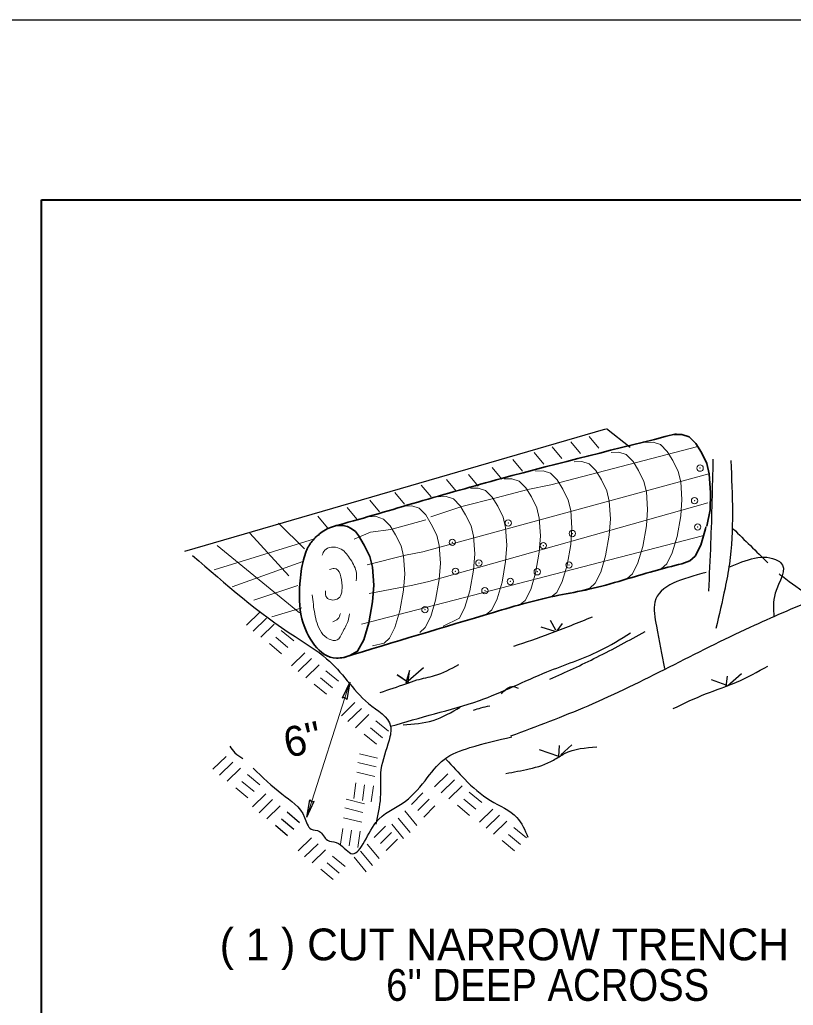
# Model space of a CAD drawing. Extents: x 634 to 1005, y -299 to -22.
# Drawn here: x 668.15 to 700.38, y -108.93 to -67.87 of the extents above; entities that cross this region are included whole.
import ezdxf
from ezdxf.enums import TextEntityAlignment as Align

# ---------------------------------------------------------------- set-up
doc = ezdxf.new("R2010")
doc.units = 0
doc.header["$LTSCALE"] = 0.53
doc.header["$PDMODE"] = 32
doc.header["$PDSIZE"] = 0.265
doc.layers.add('1', color=7, linetype='Continuous', lineweight=13)

msp = doc.modelspace()

# ---------------------------------------------------------------- linework, layer by layer
at = {"layer": '1', "lineweight": 40}
for p, q in [((669.0589, -75.3727), (994.0717, -75.3727)), ((669.0589, -280.381), (669.0589, -75.3727))]:
    msp.add_line(p, q, dxfattribs=at)
at = {"layer": '1', "lineweight": 25}
for p, q in [((692.5613, -84.9295), (675.0103, -90.0209)), ((692.5955, -84.8962), (693.5848, -85.6781)), ((694.8914, -85.6107), (694.8797, -85.6307)), ((690.4545, -93.3569), (689.8741, -93.1737)), ((690.4853, -93.2961), (690.2705, -92.8981)), ((690.5453, -93.3261), (690.7602, -93.0197)), ((697.5837, -95.6528), (697.6445, -95.2248)), ((697.6445, -95.622), (698.2249, -95.1015)), ((681.8997, -95.4712), (681.5816, -96.1341)), ((681.8997, -95.4712), (681.7731, -96.1958)), ((697.5837, -95.5912), (696.9724, -95.3772)), ((690.6078, -98.5607), (690.6377, -98.1028)), ((690.6993, -98.5), (691.1582, -98.0727)), ((690.6078, -98.5607), (689.8125, -98.2851)), ((677.8483, -100.6609), (678.4062, -100.1188)), ((678.124, -100.9057), (678.6819, -100.3628)), ((680.1059, -101.0965), (680.2317, -100.3728)), ((680.1059, -101.0965), (680.4224, -100.4327)), ((678.4421, -101.1606), (679, -100.6177)), ((679.2907, -100.8742), (679.8112, -101.3105)), ((679.06, -101.1631), (679.5663, -101.5862)), ((678.801, -101.4262), (679.3082, -101.8501))]:
    msp.add_line(p, q, dxfattribs=at)
at = {"layer": '1'}
for p, q in [((691.881, -85.2417), (692.2849, -85.7272)), ((690.3321, -85.659), (690.736, -86.1444)), ((691.1066, -85.4507), (691.5104, -85.9363)), ((688.6949, -86.1953), (689.0988, -86.6808)), ((689.5876, -85.8972), (689.9915, -86.3826)), ((687.8313, -86.5233), (688.2352, -87.0088)), ((685.926, -87.0297), (686.3299, -87.5152)), ((686.8487, -86.8207), (687.2526, -87.3062)), ((684.8834, -87.2678), (685.2873, -87.7533)), ((683.7825, -87.566), (684.1864, -88.0514)), ((681.7872, -88.1913), (682.1912, -88.6768)), ((682.7399, -87.8932), (683.1438, -88.3787)), ((680.5664, -88.5486), (680.9703, -89.0341)), ((678.9276, -88.8409), (680.0177, -89.9143)), ((677.7401, -89.2597), (679.3647, -91.0402)), ((682.3843, -93.0579), (696.6019, -89.3797)), ((680.4382, -89.5037), (676.2562, -90.787)), ((676.3786, -89.7819), (679.8003, -92.5832)), ((679.9436, -90.4389), (676.9964, -91.4923)), ((679.7362, -91.4449), (677.9, -92.0495)), ((679.9019, -92.3726), (678.6611, -92.7448)), ((677.6027, -93.0979), (678.1607, -92.5567)), ((677.8808, -93.3427), (678.4362, -92.7998)), ((678.1964, -93.5968), (678.7536, -93.0546)), ((678.816, -93.6009), (679.3215, -94.0231)), ((679.0458, -93.3119), (679.5655, -93.7467)), ((678.5562, -93.8632), (679.0633, -94.2862)), ((679.4706, -94.7826), (680.0277, -94.2412)), ((679.7462, -95.0266), (680.3042, -94.4836)), ((680.0643, -95.2814), (680.6214, -94.7401)), ((680.9112, -94.9966), (681.4317, -95.4304)), ((680.1084, -101.0823), (681.8997, -95.4712)), ((680.4224, -95.5478), (680.9295, -95.9701)), ((680.6813, -95.2856), (681.1868, -95.7069)), ((681.5507, -96.8644), (682.1078, -96.3223)), ((681.8264, -97.1093), (682.3843, -96.5655)), ((682.1445, -97.3649), (682.7007, -96.8212)), ((682.9923, -97.0785), (683.5119, -97.5132)), ((682.5034, -97.6306), (683.0097, -98.0528)), ((682.7632, -97.3666), (683.2679, -97.7888)), ((682.3053, -98.4475), (683.0605, -98.6332)), ((676.197, -99.0996), (676.7541, -98.5583)), ((676.4727, -99.3443), (677.0297, -98.8006)), ((682.2428, -98.8106), (682.9989, -98.9979)), ((676.7899, -99.5983), (677.3478, -99.0571)), ((677.6377, -99.3136), (678.1573, -99.7482)), ((682.1953, -99.2145), (682.9497, -99.4002)), ((685.4363, -99.8348), (685.9935, -99.2927)), ((677.4087, -99.6025), (677.9133, -100.0239)), ((682.1587, -99.6592), (682.0679, -100.3128)), ((682.5184, -99.7416), (682.4285, -100.3937)), ((685.712, -100.078), (686.2699, -99.5367)), ((677.1488, -99.8665), (677.656, -100.2871)), ((682.8848, -99.7832), (682.7908, -100.4561)), ((684.4728, -100.5668), (684.9492, -100.0822)), ((686.0301, -100.3337), (686.5872, -99.7916)), ((686.877, -100.0481), (687.3992, -100.4836)), ((681.7539, -100.3462), (682.5092, -100.5319)), ((684.7427, -100.8183), (685.204, -100.347)), ((686.648, -100.337), (687.1543, -100.7592)), ((681.6915, -100.7084), (682.4477, -100.8941)), ((684.6919, -101.4338), (684.1947, -100.8342)), ((684.9858, -101.0965), (685.4455, -100.6268)), ((686.3898, -100.5993), (686.8953, -101.0232)), ((687.3026, -101.3055), (687.8597, -100.7617)), ((681.644, -101.1132), (682.3985, -101.2988)), ((684.1464, -101.9858), (683.6492, -101.3879)), ((684.4121, -101.731), (683.9141, -101.1314)), ((687.579, -101.5478), (688.1362, -101.0066)), ((687.8963, -101.8035), (688.4534, -101.2605)), ((681.6066, -101.5587), (681.5166, -102.2115)), ((681.968, -101.6402), (681.8763, -102.2932)), ((682.3335, -101.6819), (682.2402, -102.3547)), ((682.914, -101.9434), (683.3878, -101.4604)), ((683.1829, -102.1957), (683.6434, -101.726)), ((688.5142, -101.8077), (689.0205, -102.2282)), ((688.7449, -101.517), (689.2645, -101.9526)), ((679.7453, -102.498), (680.3025, -101.9559)), ((680.0218, -102.7412), (680.5797, -102.1998)), ((683.1305, -102.8119), (682.6333, -102.2132)), ((683.4244, -102.4755), (683.8849, -102.0033)), ((688.2552, -102.07), (688.7632, -102.4922)), ((680.3399, -102.9968), (680.8971, -102.4555)), ((682.8507, -103.1093), (682.3543, -102.5105)), ((680.957, -103.001), (681.4633, -103.4223)), ((681.1868, -102.7112), (681.7065, -103.1467)), ((682.585, -103.3641), (682.0896, -102.7645)), ((680.6988, -103.265), (681.2052, -103.6863))]:
    msp.add_line(p, q, dxfattribs=at)
at = {"layer": '1', "lineweight": 25}
for points in [[(654.0584, -287.8812), (654.0584, -67.8726), (999.0723, -67.8726)], [(684.3646, -95.5004), (683.8767, -95.1623), (684.3347, -95.4704), (684.3963, -94.9799), (684.2438, -95.5004), (684.9775, -94.8567)], [(681.7731, -96.1958), (681.694, -96.1117), (681.5816, -96.1341)], [(680.2317, -100.3728), (680.3107, -100.4569), (680.4224, -100.4327)]]:
    msp.add_lwpolyline(points, dxfattribs=at)
at = {"layer": '1', "lineweight": 35}
for points in [[(695.4168, -85.1552), (695.7367, -85.1477), (696.0456, -85.2467), (696.3246, -85.5258), (696.5527, -85.9062), (696.7801, -86.3627), (696.8817, -86.7932), (696.9283, -87.5759), (696.9133, -88.2904), (696.7801, -88.9758)], [(681.2651, -88.975), (681.3651, -88.9483), (681.4608, -88.9383), (681.6173, -88.9492), (681.8048, -88.9892), (681.9655, -89.0607), (682.1337, -89.1965), (682.2703, -89.3655), (682.5068, -89.7594), (682.7416, -90.2299), (682.8473, -90.6796), (682.899, -91.4299), (682.8473, -92.1269), (682.6941, -92.9997), (682.4868, -93.6992), (682.2286, -94.178), (681.908, -94.3553), (681.674, -94.437)], [(696.7451, -88.9917), (696.7301, -89.0749), (696.5269, -89.7594), (696.2987, -90.2157), (696.0714, -90.4182), (695.7383, -90.5339)]]:
    msp.add_lwpolyline(points, dxfattribs=at)
at = {"layer": '1'}
for points in [[(685.2857, -88.5877), (686.5764, -88.1522), (688.0021, -87.7833), (689.3278, -87.4477), (690.2838, -87.2462), (696.4037, -85.6582)], [(694.2261, -85.4832), (694.5458, -85.4757), (694.8547, -85.5748), (695.1337, -85.8538), (695.3619, -86.2344), (695.5892, -86.6907), (695.6908, -87.1213), (695.7417, -87.8566), (695.6908, -88.5411), (695.5392, -89.403), (695.3361, -90.0875), (695.1079, -90.5438), (694.8806, -90.7463), (694.4026, -90.8994)], [(692.7971, -85.8997), (693.1168, -85.8922), (693.4257, -85.9912), (693.7047, -86.2702), (693.9329, -86.6508), (694.1603, -87.1071), (694.2618, -87.5377), (694.3127, -88.273), (694.2618, -88.9575), (694.1102, -89.8194), (693.9071, -90.5039), (693.6789, -90.9603), (693.4516, -91.1626), (692.9886, -91.3017)], [(691.249, -86.2868), (691.5688, -86.2793), (691.8777, -86.3784), (692.1567, -86.6574), (692.3848, -87.038), (692.6122, -87.4943), (692.7138, -87.9248), (692.7646, -88.6602), (692.7138, -89.3447), (692.5622, -90.2066), (692.359, -90.8912), (692.1308, -91.3475), (691.9035, -91.5498), (691.4097, -91.6923)], [(682.6225, -90.5855), (684.2273, -90.1841), (684.9492, -90.0334), (696.87, -86.7882)], [(688.3318, -87.0022), (688.6516, -86.9947), (688.9606, -87.0938), (689.2395, -87.3727), (689.4678, -87.7533), (689.6951, -88.2097), (689.7967, -88.6402), (689.8474, -89.3755), (689.7967, -90.0601), (689.6451, -90.9219), (689.4419, -91.6065), (689.2138, -92.0628), (688.9997, -92.236), (688.5267, -92.3892)], [(689.6418, -86.6741), (689.9615, -86.6666), (690.2705, -86.7657), (690.5494, -87.0447), (690.7776, -87.4252), (691.005, -87.8816), (691.1066, -88.3121), (691.1573, -89.0474), (691.1066, -89.7319), (690.955, -90.5938), (690.7518, -91.2783), (690.5237, -91.7347), (690.2988, -91.9121), (689.8291, -92.0237)], [(686.9328, -87.3894), (687.2526, -87.3819), (687.5616, -87.481), (687.8405, -87.76), (688.0687, -88.1406), (688.296, -88.5969), (688.3976, -89.0274), (688.4484, -89.7627), (688.3976, -90.4472), (688.2461, -91.3092), (688.0428, -91.9937), (687.8147, -92.45), (687.5873, -92.6524), (687.1427, -92.769)], [(685.5929, -87.7467), (685.9127, -87.7392), (686.2217, -87.8383), (686.5006, -88.1172), (686.7288, -88.4978), (686.9562, -88.9542), (687.0577, -89.3847), (687.1085, -90.12), (687.0577, -90.8045), (686.9062, -91.6664), (686.703, -92.3509), (686.4748, -92.8072), (685.7869, -93.1296)], [(682.7116, -91.7772), (684.5312, -91.4257), (685.2015, -91.275), (696.8251, -87.9932)], [(684.1639, -88.1339), (684.4837, -88.1264), (684.7927, -88.2255), (685.0716, -88.5045), (685.2998, -88.885), (685.5272, -89.3414), (685.6287, -89.7719), (685.6795, -90.5072), (685.6287, -91.1917), (685.4772, -92.0537), (685.274, -92.7382), (685.0458, -93.1945), (684.8185, -93.3968)], [(682.6758, -88.5811), (682.9956, -88.5736), (683.3045, -88.6727), (683.5835, -88.9517), (683.8117, -89.3323), (684.039, -89.7886), (684.1406, -90.2191), (684.1914, -90.9544), (684.1406, -91.6389), (683.9891, -92.5008), (683.7858, -93.1853), (683.5577, -93.6417), (683.3303, -93.8441), (682.8548, -93.949)], [(682.0871, -89.5129), (682.7691, -89.2257), (683.6077, -89.1099), (685.0666, -88.7068)]]:
    msp.add_lwpolyline(points, dxfattribs=at)
at = {"layer": '1', "lineweight": 35}
for points in [[(695.5068, -85.1285), (688.2211, -86.9872), (684.7335, -87.9673), (681.42, -88.9258), (680.8162, -89.1607), (680.5922, -89.3381), (680.4607, -89.4505), (680.2967, -89.6503)], [(680.295, -89.6503), (680.2075, -89.7728), (680.1434, -89.8893), (680.0917, -90.0126), (679.9727, -90.3682), (679.8253, -91.3667), (679.9094, -92.8264), (681.3426, -94.4661), (681.6548, -94.437)], [(681.6548, -94.437), (687.8855, -92.5632), (689.2845, -92.1611), (690.6094, -91.8487), (691.8652, -91.599), (693.2842, -91.2184), (694.5767, -90.8387), (695.7458, -90.5339)]]:
    msp.add_spline(points, degree=3, dxfattribs=at)
at = {"layer": '1', "lineweight": 25}
for points in [[(697.0332, -86.1769), (696.9375, -89.682), (696.8467, -91.6731)], [(697.7777, -86.2369), (697.7186, -90.5413), (697.5396, -91.5548), (697.1548, -93.2337)], [(697.8818, -89.0816), (698.5963, -89.7819), (699.3258, -90.4972)], [(675.3517, -90.1949), (679.6221, -93.5709), (680.9387, -94.4903), (681.7964, -95.4072), (682.6833, -96.3573), (683.6018, -97.3058), (683.5402, -97.8888), (683.2029, -99.1128), (683.1729, -100.2762), (682.9897, -101.3787)], [(697.7036, -90.6754), (699.7555, -90.4165), (699.8471, -90.4789), (699.6339, -91.7647), (699.5773, -92.7448)], [(696.7509, -90.8994), (694.6157, -92.1319), (694.6766, -93.1421), (695.0105, -94.8975)], [(699.7922, -90.9552), (699.9271, -91.0585), (702.2587, -92.6457)], [(688.6192, -97.7047), (691.8311, -96.4489), (698.593, -93.1737), (701.3319, -91.9828)], [(688.7407, -93.9682), (690.2397, -93.4477), (692.0142, -92.744)], [(683.6018, -97.3058), (685.4372, -96.7853), (687.3026, -96.2341), (690.1181, -95.0408), (692.3216, -94.153), (693.6057, -93.4177)], [(690.2397, -95.3463), (692.1983, -94.4287), (694.2169, -93.3569)], [(683.1729, -95.8976), (684.2438, -95.5312), (684.7019, -95.3772), (685.4372, -95.1947), (686.4465, -94.7351)], [(695.3802, -96.5705), (696.7276, -95.9592), (698.0118, -95.4704), (699.3275, -94.7959)], [(688.2211, -95.9592), (688.6499, -95.6528), (688.9248, -95.7144)], [(687.0577, -96.6337), (687.3642, -96.5405), (687.7323, -96.4489)], [(684.1223, -97.2458), (685.3756, -97.061), (686.5081, -96.5105)], [(677.8783, -99.0521), (679.0717, -100.1238), (680.021, -101.1032), (680.2967, -101.5928), (680.6339, -101.6852), (680.9703, -102.0517), (681.3367, -102.1449), (681.9488, -102.6029), (682.9897, -101.3172), (684.0898, -100.5211), (685.0392, -99.5726), (685.8336, -98.6848), (686.9062, -98.1943), (688.6558, -97.7447)], [(676.8998, -98.1336), (677.1138, -98.4092), (677.4512, -98.654)], [(688.4042, -99.2669), (689.3836, -99.0821), (690.3937, -98.7148), (690.8526, -98.4392), (692.1983, -98.1635)], [(685.9252, -98.6848), (686.6905, -99.5117), (687.7622, -100.3987), (688.8632, -101.1032), (689.3228, -101.9301)]]:
    msp.add_spline(points, degree=3, dxfattribs=at)
at = {"layer": '1'}
for points in [[(680.7563, -90.1841), (680.8571, -89.9751), (681.4783, -89.8968), (681.8955, -90.2999), (682.162, -90.8453), (682.1745, -91.2426)], [(681.0594, -90.7704), (681.2535, -90.7304), (681.5783, -91.4591), (681.3768, -92.0128), (680.9403, -91.9454), (680.8954, -91.6647)], [(680.3333, -91.8313), (680.3841, -92.2277), (680.5373, -93.008), (681.0411, -93.6742), (681.3768, -93.7083), (681.5949, -93.406), (681.8297, -92.9189), (681.893, -92.6241)], [(681.1918, -92.953), (681.41, -92.8347), (681.5108, -92.6016)]]:
    msp.add_spline(points, degree=3, dxfattribs=at)
for p in [(696.4994, -86.5525), (696.2679, -87.9099), (688.5051, -88.8409), (696.4003, -89.0032), (691.1732, -89.2772), (686.1733, -89.6462), (689.9648, -89.7811), (686.3074, -90.8545), (687.2817, -90.5031), (691.0382, -90.5863), (688.59, -91.275), (689.7133, -90.8712), (687.5316, -91.6598), (685.0333, -92.4492)]:
    msp.add_point(p, dxfattribs=at)

# ---------------------------------------------------------------- texts
msp.add_text("6''                        ", height=1.25, rotation=12.677, dxfattribs=at).set_placement((679.3083, -98.6291))
msp.add_text('( 1 ) CUT NARROW TRENCH', height=1.325, dxfattribs=at).set_placement((688.3437, -107.0558), align=Align.CENTER)
at = {"layer": '1', "width": 0.9}
msp.add_text("6'' DEEP ACROSS", height=1.325, dxfattribs=at).set_placement((690.1477, -108.7444), align=Align.CENTER)

doc.saveas('drawing.dxf')
